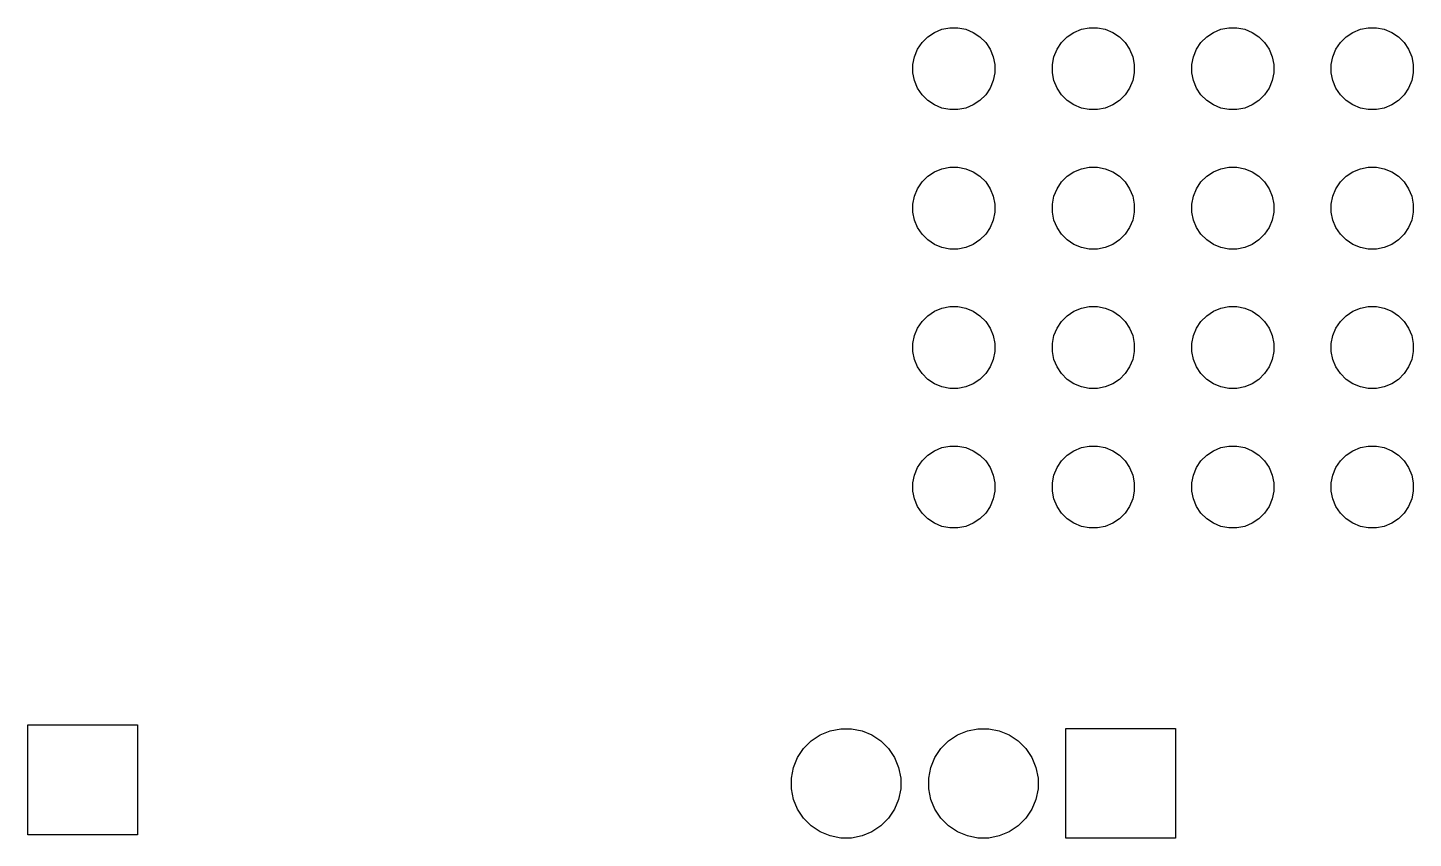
# Model space of a CAD drawing. Header units: millimetres. Extents: x 71 to 173, y -157 to -95.
# Drawn here: x 100.56 to 125.79, y -124.88 to -110.11 of the extents above; entities that cross this region are included whole.
import ezdxf

# ---------------------------------------------------------------- set-up
doc = ezdxf.new("R2010")
doc.units = ezdxf.units.MM
doc.layers.add('B.Mask', color=4, linetype='CONTINUOUS', true_color=0x02ffee)

msp = doc.modelspace()

# ---------------------------------------------------------------- linework, layer by layer
at = {"layer": 'B.Mask', "linetype": 'CONTINUOUS'}
for p, q in [((116.946205, -110.276151), (117.068452, -110.194468)), ((117.068452, -110.194468), (117.204286, -110.138204)), ((117.204286, -110.138204), (117.348487, -110.10952)), ((117.348487, -110.10952), (117.495513, -110.10952)), ((117.495513, -110.10952), (117.639714, -110.138204)), ((117.639714, -110.138204), (117.775548, -110.194468)), ((117.775548, -110.194468), (117.897795, -110.276151)), ((119.486205, -110.276151), (119.608452, -110.194468)), ((119.608452, -110.194468), (119.744286, -110.138204)), ((119.744286, -110.138204), (119.888487, -110.10952)), ((119.888487, -110.10952), (120.035513, -110.10952)), ((120.035513, -110.10952), (120.179714, -110.138204)), ((120.179714, -110.138204), (120.315548, -110.194468)), ((120.315548, -110.194468), (120.437795, -110.276151)), ((122.026205, -110.276151), (122.148452, -110.194468)), ((122.148452, -110.194468), (122.284286, -110.138204)), ((122.284286, -110.138204), (122.428487, -110.10952)), ((122.428487, -110.10952), (122.575513, -110.10952)), ((122.575513, -110.10952), (122.719714, -110.138204)), ((122.719714, -110.138204), (122.855548, -110.194468)), ((122.855548, -110.194468), (122.977795, -110.276151)), ((124.566205, -110.276151), (124.688452, -110.194468)), ((124.688452, -110.194468), (124.824286, -110.138204)), ((124.824286, -110.138204), (124.968487, -110.10952)), ((124.968487, -110.10952), (125.115513, -110.10952)), ((125.115513, -110.10952), (125.259714, -110.138204)), ((125.259714, -110.138204), (125.395548, -110.194468)), ((125.395548, -110.194468), (125.517795, -110.276151)), ((116.704295, -110.638195), (116.760559, -110.502361)), ((116.760559, -110.502361), (116.842242, -110.380114)), ((116.842242, -110.380114), (116.946205, -110.276151)), ((117.897795, -110.276151), (118.001758, -110.380114)), ((118.001758, -110.380114), (118.083441, -110.502361)), ((118.083441, -110.502361), (118.139705, -110.638195)), ((119.244295, -110.638195), (119.300559, -110.502361)), ((119.300559, -110.502361), (119.382242, -110.380114)), ((119.382242, -110.380114), (119.486205, -110.276151)), ((120.437795, -110.276151), (120.541758, -110.380114)), ((120.541758, -110.380114), (120.623441, -110.502361)), ((120.623441, -110.502361), (120.679705, -110.638195)), ((121.784295, -110.638195), (121.840559, -110.502361)), ((121.840559, -110.502361), (121.922242, -110.380114)), ((121.922242, -110.380114), (122.026205, -110.276151)), ((122.977795, -110.276151), (123.081758, -110.380114)), ((123.081758, -110.380114), (123.163441, -110.502361)), ((123.163441, -110.502361), (123.219705, -110.638195)), ((124.324295, -110.638195), (124.380559, -110.502361)), ((124.380559, -110.502361), (124.462242, -110.380114)), ((124.462242, -110.380114), (124.566205, -110.276151)), ((125.517795, -110.276151), (125.621758, -110.380114)), ((125.621758, -110.380114), (125.703441, -110.502361)), ((125.703441, -110.502361), (125.759705, -110.638195)), ((116.675611, -110.782396), (116.704295, -110.638195)), ((118.139705, -110.638195), (118.168389, -110.782396)), ((119.215611, -110.782396), (119.244295, -110.638195)), ((120.679705, -110.638195), (120.708389, -110.782396)), ((121.755611, -110.782396), (121.784295, -110.638195)), ((123.219705, -110.638195), (123.248389, -110.782396)), ((124.295611, -110.782396), (124.324295, -110.638195)), ((125.759705, -110.638195), (125.788389, -110.782396)), ((116.675611, -110.929422), (116.675611, -110.782396)), ((116.704295, -111.073623), (116.675611, -110.929422)), ((118.168389, -110.929422), (118.139705, -111.073623)), ((118.168389, -110.782396), (118.168389, -110.929422)), ((119.215611, -110.929422), (119.215611, -110.782396)), ((119.244295, -111.073623), (119.215611, -110.929422)), ((120.708389, -110.929422), (120.679705, -111.073623)), ((120.708389, -110.782396), (120.708389, -110.929422)), ((121.755611, -110.929422), (121.755611, -110.782396)), ((121.784295, -111.073623), (121.755611, -110.929422)), ((123.248389, -110.929422), (123.219705, -111.073623)), ((123.248389, -110.782396), (123.248389, -110.929422)), ((124.295611, -110.929422), (124.295611, -110.782396)), ((124.324295, -111.073623), (124.295611, -110.929422)), ((125.788389, -110.929422), (125.759705, -111.073623)), ((125.788389, -110.782396), (125.788389, -110.929422)), ((116.760559, -111.209457), (116.704295, -111.073623)), ((116.842242, -111.331704), (116.760559, -111.209457)), ((118.083441, -111.209457), (118.001758, -111.331704)), ((118.139705, -111.073623), (118.083441, -111.209457)), ((119.300559, -111.209457), (119.244295, -111.073623)), ((119.382242, -111.331704), (119.300559, -111.209457)), ((120.623441, -111.209457), (120.541758, -111.331704)), ((120.679705, -111.073623), (120.623441, -111.209457)), ((121.840559, -111.209457), (121.784295, -111.073623)), ((121.922242, -111.331704), (121.840559, -111.209457)), ((123.163441, -111.209457), (123.081758, -111.331704)), ((123.219705, -111.073623), (123.163441, -111.209457)), ((124.380559, -111.209457), (124.324295, -111.073623)), ((124.462242, -111.331704), (124.380559, -111.209457)), ((125.703441, -111.209457), (125.621758, -111.331704)), ((125.759705, -111.073623), (125.703441, -111.209457)), ((116.946205, -111.435667), (116.842242, -111.331704)), ((117.068452, -111.51735), (116.946205, -111.435667)), ((117.204286, -111.573614), (117.068452, -111.51735)), ((117.775548, -111.51735), (117.639714, -111.573614)), ((117.897795, -111.435667), (117.775548, -111.51735)), ((118.001758, -111.331704), (117.897795, -111.435667)), ((119.486205, -111.435667), (119.382242, -111.331704)), ((119.608452, -111.51735), (119.486205, -111.435667)), ((119.744286, -111.573614), (119.608452, -111.51735)), ((120.315548, -111.51735), (120.179714, -111.573614)), ((120.437795, -111.435667), (120.315548, -111.51735)), ((120.541758, -111.331704), (120.437795, -111.435667)), ((122.026205, -111.435667), (121.922242, -111.331704)), ((122.148452, -111.51735), (122.026205, -111.435667)), ((122.284286, -111.573614), (122.148452, -111.51735)), ((122.855548, -111.51735), (122.719714, -111.573614)), ((122.977795, -111.435667), (122.855548, -111.51735)), ((123.081758, -111.331704), (122.977795, -111.435667)), ((124.566205, -111.435667), (124.462242, -111.331704)), ((124.688452, -111.51735), (124.566205, -111.435667)), ((124.824286, -111.573614), (124.688452, -111.51735)), ((125.395548, -111.51735), (125.259714, -111.573614)), ((125.517795, -111.435667), (125.395548, -111.51735)), ((125.621758, -111.331704), (125.517795, -111.435667)), ((117.348487, -111.602298), (117.204286, -111.573614)), ((117.495513, -111.602298), (117.348487, -111.602298)), ((117.639714, -111.573614), (117.495513, -111.602298)), ((119.888487, -111.602298), (119.744286, -111.573614)), ((120.035513, -111.602298), (119.888487, -111.602298)), ((120.179714, -111.573614), (120.035513, -111.602298)), ((122.428487, -111.602298), (122.284286, -111.573614)), ((122.575513, -111.602298), (122.428487, -111.602298)), ((122.719714, -111.573614), (122.575513, -111.602298)), ((124.968487, -111.602298), (124.824286, -111.573614)), ((125.115513, -111.602298), (124.968487, -111.602298)), ((125.259714, -111.573614), (125.115513, -111.602298)), ((116.946205, -112.816151), (117.068452, -112.734468)), ((117.068452, -112.734468), (117.204286, -112.678204)), ((117.204286, -112.678204), (117.348487, -112.64952)), ((117.348487, -112.64952), (117.495513, -112.64952)), ((117.495513, -112.64952), (117.639714, -112.678204)), ((117.639714, -112.678204), (117.775548, -112.734468)), ((117.775548, -112.734468), (117.897795, -112.816151)), ((119.486205, -112.816151), (119.608452, -112.734468)), ((119.608452, -112.734468), (119.744286, -112.678204)), ((119.744286, -112.678204), (119.888487, -112.64952)), ((119.888487, -112.64952), (120.035513, -112.64952)), ((120.035513, -112.64952), (120.179714, -112.678204)), ((120.179714, -112.678204), (120.315548, -112.734468)), ((120.315548, -112.734468), (120.437795, -112.816151)), ((122.026205, -112.816151), (122.148452, -112.734468)), ((122.148452, -112.734468), (122.284286, -112.678204)), ((122.284286, -112.678204), (122.428487, -112.64952)), ((122.428487, -112.64952), (122.575513, -112.64952)), ((122.575513, -112.64952), (122.719714, -112.678204)), ((122.719714, -112.678204), (122.855548, -112.734468)), ((122.855548, -112.734468), (122.977795, -112.816151)), ((124.566205, -112.816151), (124.688452, -112.734468)), ((124.688452, -112.734468), (124.824286, -112.678204)), ((124.824286, -112.678204), (124.968487, -112.64952)), ((124.968487, -112.64952), (125.115513, -112.64952)), ((125.115513, -112.64952), (125.259714, -112.678204)), ((125.259714, -112.678204), (125.395548, -112.734468)), ((125.395548, -112.734468), (125.517795, -112.816151)), ((116.760559, -113.042361), (116.842242, -112.920114)), ((116.842242, -112.920114), (116.946205, -112.816151)), ((117.897795, -112.816151), (118.001758, -112.920114)), ((118.001758, -112.920114), (118.083441, -113.042361)), ((119.300559, -113.042361), (119.382242, -112.920114)), ((119.382242, -112.920114), (119.486205, -112.816151)), ((120.437795, -112.816151), (120.541758, -112.920114)), ((120.541758, -112.920114), (120.623441, -113.042361)), ((121.840559, -113.042361), (121.922242, -112.920114)), ((121.922242, -112.920114), (122.026205, -112.816151)), ((122.977795, -112.816151), (123.081758, -112.920114)), ((123.081758, -112.920114), (123.163441, -113.042361)), ((124.380559, -113.042361), (124.462242, -112.920114)), ((124.462242, -112.920114), (124.566205, -112.816151)), ((125.517795, -112.816151), (125.621758, -112.920114)), ((125.621758, -112.920114), (125.703441, -113.042361)), ((116.675611, -113.322396), (116.704295, -113.178195)), ((116.704295, -113.178195), (116.760559, -113.042361)), ((118.083441, -113.042361), (118.139705, -113.178195)), ((118.139705, -113.178195), (118.168389, -113.322396)), ((119.215611, -113.322396), (119.244295, -113.178195)), ((119.244295, -113.178195), (119.300559, -113.042361)), ((120.623441, -113.042361), (120.679705, -113.178195)), ((120.679705, -113.178195), (120.708389, -113.322396)), ((121.755611, -113.322396), (121.784295, -113.178195)), ((121.784295, -113.178195), (121.840559, -113.042361)), ((123.163441, -113.042361), (123.219705, -113.178195)), ((123.219705, -113.178195), (123.248389, -113.322396)), ((124.295611, -113.322396), (124.324295, -113.178195)), ((124.324295, -113.178195), (124.380559, -113.042361)), ((125.703441, -113.042361), (125.759705, -113.178195)), ((125.759705, -113.178195), (125.788389, -113.322396)), ((116.675611, -113.469422), (116.675611, -113.322396)), ((116.704295, -113.613623), (116.675611, -113.469422)), ((118.168389, -113.469422), (118.139705, -113.613623)), ((118.168389, -113.322396), (118.168389, -113.469422)), ((119.215611, -113.469422), (119.215611, -113.322396)), ((119.244295, -113.613623), (119.215611, -113.469422)), ((120.708389, -113.469422), (120.679705, -113.613623)), ((120.708389, -113.322396), (120.708389, -113.469422)), ((121.755611, -113.469422), (121.755611, -113.322396)), ((121.784295, -113.613623), (121.755611, -113.469422)), ((123.248389, -113.469422), (123.219705, -113.613623)), ((123.248389, -113.322396), (123.248389, -113.469422)), ((124.295611, -113.469422), (124.295611, -113.322396)), ((124.324295, -113.613623), (124.295611, -113.469422)), ((125.788389, -113.469422), (125.759705, -113.613623)), ((125.788389, -113.322396), (125.788389, -113.469422)), ((116.760559, -113.749457), (116.704295, -113.613623)), ((116.842242, -113.871704), (116.760559, -113.749457)), ((118.083441, -113.749457), (118.001758, -113.871704)), ((118.139705, -113.613623), (118.083441, -113.749457)), ((119.300559, -113.749457), (119.244295, -113.613623)), ((119.382242, -113.871704), (119.300559, -113.749457)), ((120.623441, -113.749457), (120.541758, -113.871704)), ((120.679705, -113.613623), (120.623441, -113.749457)), ((121.840559, -113.749457), (121.784295, -113.613623)), ((121.922242, -113.871704), (121.840559, -113.749457)), ((123.163441, -113.749457), (123.081758, -113.871704)), ((123.219705, -113.613623), (123.163441, -113.749457)), ((124.380559, -113.749457), (124.324295, -113.613623)), ((124.462242, -113.871704), (124.380559, -113.749457)), ((125.703441, -113.749457), (125.621758, -113.871704)), ((125.759705, -113.613623), (125.703441, -113.749457)), ((116.946205, -113.975667), (116.842242, -113.871704)), ((117.068452, -114.05735), (116.946205, -113.975667)), ((117.897795, -113.975667), (117.775548, -114.05735)), ((118.001758, -113.871704), (117.897795, -113.975667)), ((119.486205, -113.975667), (119.382242, -113.871704)), ((119.608452, -114.05735), (119.486205, -113.975667)), ((120.437795, -113.975667), (120.315548, -114.05735)), ((120.541758, -113.871704), (120.437795, -113.975667)), ((122.026205, -113.975667), (121.922242, -113.871704)), ((122.148452, -114.05735), (122.026205, -113.975667)), ((122.977795, -113.975667), (122.855548, -114.05735)), ((123.081758, -113.871704), (122.977795, -113.975667)), ((124.566205, -113.975667), (124.462242, -113.871704)), ((124.688452, -114.05735), (124.566205, -113.975667)), ((125.517795, -113.975667), (125.395548, -114.05735)), ((125.621758, -113.871704), (125.517795, -113.975667)), ((117.204286, -114.113614), (117.068452, -114.05735)), ((117.348487, -114.142298), (117.204286, -114.113614)), ((117.495513, -114.142298), (117.348487, -114.142298)), ((117.639714, -114.113614), (117.495513, -114.142298)), ((117.775548, -114.05735), (117.639714, -114.113614)), ((119.744286, -114.113614), (119.608452, -114.05735)), ((119.888487, -114.142298), (119.744286, -114.113614)), ((120.035513, -114.142298), (119.888487, -114.142298)), ((120.179714, -114.113614), (120.035513, -114.142298)), ((120.315548, -114.05735), (120.179714, -114.113614)), ((122.284286, -114.113614), (122.148452, -114.05735)), ((122.428487, -114.142298), (122.284286, -114.113614)), ((122.575513, -114.142298), (122.428487, -114.142298)), ((122.719714, -114.113614), (122.575513, -114.142298)), ((122.855548, -114.05735), (122.719714, -114.113614)), ((124.824286, -114.113614), (124.688452, -114.05735)), ((124.968487, -114.142298), (124.824286, -114.113614)), ((125.115513, -114.142298), (124.968487, -114.142298)), ((125.259714, -114.113614), (125.115513, -114.142298)), ((125.395548, -114.05735), (125.259714, -114.113614)), ((116.946205, -115.356151), (117.068452, -115.274468)), ((117.068452, -115.274468), (117.204286, -115.218204)), ((117.204286, -115.218204), (117.348487, -115.18952)), ((117.348487, -115.18952), (117.495513, -115.18952)), ((117.495513, -115.18952), (117.639714, -115.218204)), ((117.639714, -115.218204), (117.775548, -115.274468)), ((117.775548, -115.274468), (117.897795, -115.356151)), ((119.486205, -115.356151), (119.608452, -115.274468)), ((119.608452, -115.274468), (119.744286, -115.218204)), ((119.744286, -115.218204), (119.888487, -115.18952)), ((119.888487, -115.18952), (120.035513, -115.18952)), ((120.035513, -115.18952), (120.179714, -115.218204)), ((120.179714, -115.218204), (120.315548, -115.274468)), ((120.315548, -115.274468), (120.437795, -115.356151)), ((122.026205, -115.356151), (122.148452, -115.274468)), ((122.148452, -115.274468), (122.284286, -115.218204)), ((122.284286, -115.218204), (122.428487, -115.18952)), ((122.428487, -115.18952), (122.575513, -115.18952)), ((122.575513, -115.18952), (122.719714, -115.218204)), ((122.719714, -115.218204), (122.855548, -115.274468)), ((122.855548, -115.274468), (122.977795, -115.356151)), ((124.566205, -115.356151), (124.688452, -115.274468)), ((124.688452, -115.274468), (124.824286, -115.218204)), ((124.824286, -115.218204), (124.968487, -115.18952)), ((124.968487, -115.18952), (125.115513, -115.18952)), ((125.115513, -115.18952), (125.259714, -115.218204)), ((125.259714, -115.218204), (125.395548, -115.274468)), ((125.395548, -115.274468), (125.517795, -115.356151)), ((116.760559, -115.582361), (116.842242, -115.460114)), ((116.842242, -115.460114), (116.946205, -115.356151)), ((117.897795, -115.356151), (118.001758, -115.460114)), ((118.001758, -115.460114), (118.083441, -115.582361)), ((119.300559, -115.582361), (119.382242, -115.460114)), ((119.382242, -115.460114), (119.486205, -115.356151)), ((120.437795, -115.356151), (120.541758, -115.460114)), ((120.541758, -115.460114), (120.623441, -115.582361)), ((121.840559, -115.582361), (121.922242, -115.460114)), ((121.922242, -115.460114), (122.026205, -115.356151)), ((122.977795, -115.356151), (123.081758, -115.460114)), ((123.081758, -115.460114), (123.163441, -115.582361)), ((124.380559, -115.582361), (124.462242, -115.460114)), ((124.462242, -115.460114), (124.566205, -115.356151)), ((125.517795, -115.356151), (125.621758, -115.460114)), ((125.621758, -115.460114), (125.703441, -115.582361)), ((116.675611, -115.862396), (116.704295, -115.718195)), ((116.704295, -115.718195), (116.760559, -115.582361)), ((118.083441, -115.582361), (118.139705, -115.718195)), ((118.139705, -115.718195), (118.168389, -115.862396)), ((119.215611, -115.862396), (119.244295, -115.718195)), ((119.244295, -115.718195), (119.300559, -115.582361)), ((120.623441, -115.582361), (120.679705, -115.718195)), ((120.679705, -115.718195), (120.708389, -115.862396)), ((121.755611, -115.862396), (121.784295, -115.718195)), ((121.784295, -115.718195), (121.840559, -115.582361)), ((123.163441, -115.582361), (123.219705, -115.718195)), ((123.219705, -115.718195), (123.248389, -115.862396)), ((124.295611, -115.862396), (124.324295, -115.718195)), ((124.324295, -115.718195), (124.380559, -115.582361)), ((125.703441, -115.582361), (125.759705, -115.718195)), ((125.759705, -115.718195), (125.788389, -115.862396)), ((116.675611, -116.009422), (116.675611, -115.862396)), ((116.704295, -116.153623), (116.675611, -116.009422)), ((118.168389, -116.009422), (118.139705, -116.153623)), ((118.168389, -115.862396), (118.168389, -116.009422)), ((119.215611, -116.009422), (119.215611, -115.862396)), ((119.244295, -116.153623), (119.215611, -116.009422)), ((120.708389, -116.009422), (120.679705, -116.153623)), ((120.708389, -115.862396), (120.708389, -116.009422)), ((121.755611, -116.009422), (121.755611, -115.862396)), ((121.784295, -116.153623), (121.755611, -116.009422)), ((123.248389, -116.009422), (123.219705, -116.153623)), ((123.248389, -115.862396), (123.248389, -116.009422)), ((124.295611, -116.009422), (124.295611, -115.862396)), ((124.324295, -116.153623), (124.295611, -116.009422)), ((125.788389, -116.009422), (125.759705, -116.153623)), ((125.788389, -115.862396), (125.788389, -116.009422)), ((116.760559, -116.289457), (116.704295, -116.153623)), ((116.842242, -116.411704), (116.760559, -116.289457)), ((118.083441, -116.289457), (118.001758, -116.411704)), ((118.139705, -116.153623), (118.083441, -116.289457)), ((119.300559, -116.289457), (119.244295, -116.153623)), ((119.382242, -116.411704), (119.300559, -116.289457)), ((120.623441, -116.289457), (120.541758, -116.411704)), ((120.679705, -116.153623), (120.623441, -116.289457)), ((121.840559, -116.289457), (121.784295, -116.153623)), ((121.922242, -116.411704), (121.840559, -116.289457)), ((123.163441, -116.289457), (123.081758, -116.411704)), ((123.219705, -116.153623), (123.163441, -116.289457)), ((124.380559, -116.289457), (124.324295, -116.153623)), ((124.462242, -116.411704), (124.380559, -116.289457)), ((125.703441, -116.289457), (125.621758, -116.411704)), ((125.759705, -116.153623), (125.703441, -116.289457)), ((116.946205, -116.515667), (116.842242, -116.411704)), ((117.068452, -116.59735), (116.946205, -116.515667)), ((117.897795, -116.515667), (117.775548, -116.59735)), ((118.001758, -116.411704), (117.897795, -116.515667)), ((119.486205, -116.515667), (119.382242, -116.411704)), ((119.608452, -116.59735), (119.486205, -116.515667)), ((120.437795, -116.515667), (120.315548, -116.59735)), ((120.541758, -116.411704), (120.437795, -116.515667)), ((122.026205, -116.515667), (121.922242, -116.411704)), ((122.148452, -116.59735), (122.026205, -116.515667)), ((122.977795, -116.515667), (122.855548, -116.59735)), ((123.081758, -116.411704), (122.977795, -116.515667)), ((124.566205, -116.515667), (124.462242, -116.411704)), ((124.688452, -116.59735), (124.566205, -116.515667)), ((125.517795, -116.515667), (125.395548, -116.59735)), ((125.621758, -116.411704), (125.517795, -116.515667)), ((117.204286, -116.653614), (117.068452, -116.59735)), ((117.348487, -116.682298), (117.204286, -116.653614)), ((117.495513, -116.682298), (117.348487, -116.682298)), ((117.639714, -116.653614), (117.495513, -116.682298)), ((117.775548, -116.59735), (117.639714, -116.653614)), ((119.744286, -116.653614), (119.608452, -116.59735)), ((119.888487, -116.682298), (119.744286, -116.653614)), ((120.035513, -116.682298), (119.888487, -116.682298)), ((120.179714, -116.653614), (120.035513, -116.682298)), ((120.315548, -116.59735), (120.179714, -116.653614)), ((122.284286, -116.653614), (122.148452, -116.59735)), ((122.428487, -116.682298), (122.284286, -116.653614)), ((122.575513, -116.682298), (122.428487, -116.682298)), ((122.719714, -116.653614), (122.575513, -116.682298)), ((122.855548, -116.59735), (122.719714, -116.653614)), ((124.824286, -116.653614), (124.688452, -116.59735)), ((124.968487, -116.682298), (124.824286, -116.653614)), ((125.115513, -116.682298), (124.968487, -116.682298)), ((125.259714, -116.653614), (125.115513, -116.682298)), ((125.395548, -116.59735), (125.259714, -116.653614)), ((116.946205, -117.896151), (117.068452, -117.814468)), ((117.068452, -117.814468), (117.204286, -117.758204)), ((117.204286, -117.758204), (117.348487, -117.72952)), ((117.348487, -117.72952), (117.495513, -117.72952)), ((117.495513, -117.72952), (117.639714, -117.758204)), ((117.639714, -117.758204), (117.775548, -117.814468)), ((117.775548, -117.814468), (117.897795, -117.896151)), ((119.486205, -117.896151), (119.608452, -117.814468)), ((119.608452, -117.814468), (119.744286, -117.758204)), ((119.744286, -117.758204), (119.888487, -117.72952)), ((119.888487, -117.72952), (120.035513, -117.72952)), ((120.035513, -117.72952), (120.179714, -117.758204)), ((120.179714, -117.758204), (120.315548, -117.814468)), ((120.315548, -117.814468), (120.437795, -117.896151)), ((122.026205, -117.896151), (122.148452, -117.814468)), ((122.148452, -117.814468), (122.284286, -117.758204)), ((122.284286, -117.758204), (122.428487, -117.72952)), ((122.428487, -117.72952), (122.575513, -117.72952)), ((122.575513, -117.72952), (122.719714, -117.758204)), ((122.719714, -117.758204), (122.855548, -117.814468)), ((122.855548, -117.814468), (122.977795, -117.896151)), ((124.566205, -117.896151), (124.688452, -117.814468)), ((124.688452, -117.814468), (124.824286, -117.758204)), ((124.824286, -117.758204), (124.968487, -117.72952)), ((124.968487, -117.72952), (125.115513, -117.72952)), ((125.115513, -117.72952), (125.259714, -117.758204)), ((125.259714, -117.758204), (125.395548, -117.814468)), ((125.395548, -117.814468), (125.517795, -117.896151)), ((116.760559, -118.122361), (116.842242, -118.000114)), ((116.842242, -118.000114), (116.946205, -117.896151)), ((117.897795, -117.896151), (118.001758, -118.000114)), ((118.001758, -118.000114), (118.083441, -118.122361)), ((119.300559, -118.122361), (119.382242, -118.000114)), ((119.382242, -118.000114), (119.486205, -117.896151)), ((120.437795, -117.896151), (120.541758, -118.000114)), ((120.541758, -118.000114), (120.623441, -118.122361)), ((121.840559, -118.122361), (121.922242, -118.000114)), ((121.922242, -118.000114), (122.026205, -117.896151)), ((122.977795, -117.896151), (123.081758, -118.000114)), ((123.081758, -118.000114), (123.163441, -118.122361)), ((124.380559, -118.122361), (124.462242, -118.000114)), ((124.462242, -118.000114), (124.566205, -117.896151)), ((125.517795, -117.896151), (125.621758, -118.000114)), ((125.621758, -118.000114), (125.703441, -118.122361)), ((116.675611, -118.402396), (116.704295, -118.258195)), ((116.704295, -118.258195), (116.760559, -118.122361)), ((118.083441, -118.122361), (118.139705, -118.258195)), ((118.139705, -118.258195), (118.168389, -118.402396)), ((119.215611, -118.402396), (119.244295, -118.258195)), ((119.244295, -118.258195), (119.300559, -118.122361)), ((120.623441, -118.122361), (120.679705, -118.258195)), ((120.679705, -118.258195), (120.708389, -118.402396)), ((121.755611, -118.402396), (121.784295, -118.258195)), ((121.784295, -118.258195), (121.840559, -118.122361)), ((123.163441, -118.122361), (123.219705, -118.258195)), ((123.219705, -118.258195), (123.248389, -118.402396)), ((124.295611, -118.402396), (124.324295, -118.258195)), ((124.324295, -118.258195), (124.380559, -118.122361)), ((125.703441, -118.122361), (125.759705, -118.258195)), ((125.759705, -118.258195), (125.788389, -118.402396)), ((116.675611, -118.549422), (116.675611, -118.402396)), ((116.704295, -118.693623), (116.675611, -118.549422)), ((118.168389, -118.549422), (118.139705, -118.693623)), ((118.168389, -118.402396), (118.168389, -118.549422)), ((119.215611, -118.549422), (119.215611, -118.402396)), ((119.244295, -118.693623), (119.215611, -118.549422)), ((120.708389, -118.549422), (120.679705, -118.693623)), ((120.708389, -118.402396), (120.708389, -118.549422)), ((121.755611, -118.549422), (121.755611, -118.402396)), ((121.784295, -118.693623), (121.755611, -118.549422)), ((123.248389, -118.549422), (123.219705, -118.693623)), ((123.248389, -118.402396), (123.248389, -118.549422)), ((124.295611, -118.549422), (124.295611, -118.402396)), ((124.324295, -118.693623), (124.295611, -118.549422)), ((125.788389, -118.549422), (125.759705, -118.693623)), ((125.788389, -118.402396), (125.788389, -118.549422)), ((116.760559, -118.829457), (116.704295, -118.693623)), ((116.842242, -118.951704), (116.760559, -118.829457)), ((118.083441, -118.829457), (118.001758, -118.951704)), ((118.139705, -118.693623), (118.083441, -118.829457)), ((119.300559, -118.829457), (119.244295, -118.693623)), ((119.382242, -118.951704), (119.300559, -118.829457)), ((120.623441, -118.829457), (120.541758, -118.951704)), ((120.679705, -118.693623), (120.623441, -118.829457)), ((121.840559, -118.829457), (121.784295, -118.693623)), ((121.922242, -118.951704), (121.840559, -118.829457)), ((123.163441, -118.829457), (123.081758, -118.951704)), ((123.219705, -118.693623), (123.163441, -118.829457)), ((124.380559, -118.829457), (124.324295, -118.693623)), ((124.462242, -118.951704), (124.380559, -118.829457)), ((125.703441, -118.829457), (125.621758, -118.951704)), ((125.759705, -118.693623), (125.703441, -118.829457)), ((116.946205, -119.055667), (116.842242, -118.951704)), ((117.068452, -119.13735), (116.946205, -119.055667)), ((117.897795, -119.055667), (117.775548, -119.13735)), ((118.001758, -118.951704), (117.897795, -119.055667)), ((119.486205, -119.055667), (119.382242, -118.951704)), ((119.608452, -119.13735), (119.486205, -119.055667)), ((120.437795, -119.055667), (120.315548, -119.13735)), ((120.541758, -118.951704), (120.437795, -119.055667)), ((122.026205, -119.055667), (121.922242, -118.951704)), ((122.148452, -119.13735), (122.026205, -119.055667)), ((122.977795, -119.055667), (122.855548, -119.13735)), ((123.081758, -118.951704), (122.977795, -119.055667)), ((124.566205, -119.055667), (124.462242, -118.951704)), ((124.688452, -119.13735), (124.566205, -119.055667)), ((125.517795, -119.055667), (125.395548, -119.13735)), ((125.621758, -118.951704), (125.517795, -119.055667)), ((117.204286, -119.193614), (117.068452, -119.13735)), ((117.348487, -119.222298), (117.204286, -119.193614)), ((117.495513, -119.222298), (117.348487, -119.222298)), ((117.639714, -119.193614), (117.495513, -119.222298)), ((117.775548, -119.13735), (117.639714, -119.193614)), ((119.744286, -119.193614), (119.608452, -119.13735)), ((119.888487, -119.222298), (119.744286, -119.193614)), ((120.035513, -119.222298), (119.888487, -119.222298)), ((120.179714, -119.193614), (120.035513, -119.222298)), ((120.315548, -119.13735), (120.179714, -119.193614)), ((122.284286, -119.193614), (122.148452, -119.13735)), ((122.428487, -119.222298), (122.284286, -119.193614)), ((122.575513, -119.222298), (122.428487, -119.222298)), ((122.719714, -119.193614), (122.575513, -119.222298)), ((122.855548, -119.13735), (122.719714, -119.193614)), ((124.824286, -119.193614), (124.688452, -119.13735)), ((124.968487, -119.222298), (124.824286, -119.193614)), ((125.115513, -119.222298), (124.968487, -119.222298)), ((125.259714, -119.193614), (125.115513, -119.222298)), ((125.395548, -119.13735), (125.259714, -119.193614)), ((100.5561, -124.811), (100.5561, -122.811)), ((100.5561, -122.811), (102.5561, -122.811)), ((102.5561, -122.811), (102.5561, -124.811)), ((115.169115, -122.91876), (115.361383, -122.880515)), ((115.361383, -122.880515), (115.557417, -122.880515)), ((115.557417, -122.880515), (115.749685, -122.91876)), ((117.669115, -122.91876), (117.861383, -122.880515)), ((117.861383, -122.880515), (118.057417, -122.880515)), ((118.057417, -122.880515), (118.249685, -122.91876)), ((119.4594, -124.8757), (119.4594, -122.8757)), ((119.4594, -122.8757), (121.4594, -122.8757)), ((121.4594, -122.8757), (121.4594, -124.8757)), ((114.68639, -123.241307), (114.825007, -123.10269)), ((114.825007, -123.10269), (114.988003, -122.993779)), ((114.988003, -122.993779), (115.169115, -122.91876)), ((115.749685, -122.91876), (115.930797, -122.993779)), ((115.930797, -122.993779), (116.093793, -123.10269)), ((116.093793, -123.10269), (116.23241, -123.241307)), ((117.18639, -123.241307), (117.325007, -123.10269)), ((117.325007, -123.10269), (117.488003, -122.993779)), ((117.488003, -122.993779), (117.669115, -122.91876)), ((118.249685, -122.91876), (118.430797, -122.993779)), ((118.430797, -122.993779), (118.593793, -123.10269)), ((118.593793, -123.10269), (118.73241, -123.241307)), ((114.577479, -123.404303), (114.68639, -123.241307)), ((116.23241, -123.241307), (116.341321, -123.404303)), ((117.077479, -123.404303), (117.18639, -123.241307)), ((118.73241, -123.241307), (118.841321, -123.404303)), ((114.464215, -123.777683), (114.50246, -123.585415)), ((114.50246, -123.585415), (114.577479, -123.404303)), ((116.341321, -123.404303), (116.41634, -123.585415)), ((116.41634, -123.585415), (116.454585, -123.777683)), ((116.964215, -123.777683), (117.00246, -123.585415)), ((117.00246, -123.585415), (117.077479, -123.404303)), ((118.841321, -123.404303), (118.91634, -123.585415)), ((118.91634, -123.585415), (118.954585, -123.777683)), ((114.464215, -123.973717), (114.464215, -123.777683)), ((116.454585, -123.777683), (116.454585, -123.973717)), ((116.964215, -123.973717), (116.964215, -123.777683)), ((118.954585, -123.777683), (118.954585, -123.973717)), ((114.50246, -124.165985), (114.464215, -123.973717)), ((116.454585, -123.973717), (116.41634, -124.165985)), ((117.00246, -124.165985), (116.964215, -123.973717)), ((118.954585, -123.973717), (118.91634, -124.165985)), ((114.577479, -124.347097), (114.50246, -124.165985)), ((114.68639, -124.510093), (114.577479, -124.347097)), ((116.341321, -124.347097), (116.23241, -124.510093)), ((116.41634, -124.165985), (116.341321, -124.347097)), ((117.077479, -124.347097), (117.00246, -124.165985)), ((117.18639, -124.510093), (117.077479, -124.347097)), ((118.841321, -124.347097), (118.73241, -124.510093)), ((118.91634, -124.165985), (118.841321, -124.347097)), ((114.825007, -124.64871), (114.68639, -124.510093)), ((116.23241, -124.510093), (116.093793, -124.64871)), ((117.325007, -124.64871), (117.18639, -124.510093)), ((118.73241, -124.510093), (118.593793, -124.64871)), ((102.5561, -124.811), (100.5561, -124.811)), ((114.988003, -124.757621), (114.825007, -124.64871)), ((115.169115, -124.83264), (114.988003, -124.757621)), ((115.361383, -124.870885), (115.169115, -124.83264)), ((115.557417, -124.870885), (115.361383, -124.870885)), ((115.749685, -124.83264), (115.557417, -124.870885)), ((115.930797, -124.757621), (115.749685, -124.83264)), ((116.093793, -124.64871), (115.930797, -124.757621)), ((117.488003, -124.757621), (117.325007, -124.64871)), ((117.669115, -124.83264), (117.488003, -124.757621)), ((117.861383, -124.870885), (117.669115, -124.83264)), ((118.057417, -124.870885), (117.861383, -124.870885)), ((118.249685, -124.83264), (118.057417, -124.870885)), ((118.430797, -124.757621), (118.249685, -124.83264)), ((118.593793, -124.64871), (118.430797, -124.757621)), ((121.4594, -124.8757), (119.4594, -124.8757))]:
    msp.add_line(p, q, dxfattribs=at)

doc.saveas('drawing.dxf')
